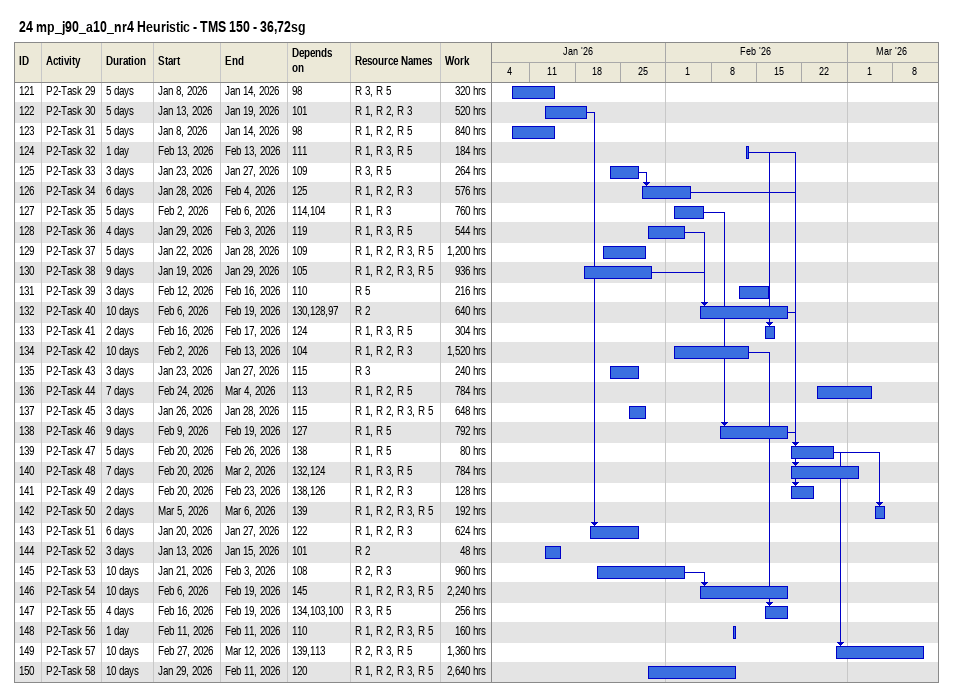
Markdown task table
24 mp_j90_a10_nr4 Heuristic - TMS 150 - 36,72sg

| ID | Task | Duration | Start | Finish | Predecessors | Resources | Work (h) |
|---|---|---|---|---|---|---|---|
| 121 | P2-Task 29 | 5d | 2026-01-08 | 2026-01-14 | 98 | R 3, R 5 | 320 |
| 122 | P2-Task 30 | 5d | 2026-01-13 | 2026-01-19 | 101 | R 1, R 2, R 3 | 520 |
| 123 | P2-Task 31 | 5d | 2026-01-08 | 2026-01-14 | 98 | R 1, R 2, R 5 | 840 |
| 124 | P2-Task 32 | 1d | 2026-02-13 | 2026-02-13 | 111 | R 1, R 3, R 5 | 184 |
| 125 | P2-Task 33 | 3d | 2026-01-23 | 2026-01-27 | 109 | R 3, R 5 | 264 |
| 126 | P2-Task 34 | 6d | 2026-01-28 | 2026-02-04 | 125 | R 1, R 2, R 3 | 576 |
| 127 | P2-Task 35 | 5d | 2026-02-02 | 2026-02-06 | 114, 104 | R 1, R 3 | 760 |
| 128 | P2-Task 36 | 4d | 2026-01-29 | 2026-02-03 | 119 | R 1, R 3, R 5 | 544 |
| 129 | P2-Task 37 | 5d | 2026-01-22 | 2026-01-28 | 109 | R 1, R 2, R 3, R 5 | 1200 |
| 130 | P2-Task 38 | 9d | 2026-01-19 | 2026-01-29 | 105 | R 1, R 2, R 3, R 5 | 936 |
| 131 | P2-Task 39 | 3d | 2026-02-12 | 2026-02-16 | 110 | R 5 | 216 |
| 132 | P2-Task 40 | 10d | 2026-02-06 | 2026-02-19 | 130, 128, 97 | R 2 | 640 |
| 133 | P2-Task 41 | 2d | 2026-02-16 | 2026-02-17 | 124 | R 1, R 3, R 5 | 304 |
| 134 | P2-Task 42 | 10d | 2026-02-02 | 2026-02-13 | 104 | R 1, R 2, R 3 | 1520 |
| 135 | P2-Task 43 | 3d | 2026-01-23 | 2026-01-27 | 115 | R 3 | 240 |
| 136 | P2-Task 44 | 7d | 2026-02-24 | 2026-03-04 | 113 | R 1, R 2, R 5 | 784 |
| 137 | P2-Task 45 | 3d | 2026-01-26 | 2026-01-28 | 115 | R 1, R 2, R 3, R 5 | 648 |
| 138 | P2-Task 46 | 9d | 2026-02-09 | 2026-02-19 | 127 | R 1, R 5 | 792 |
| 139 | P2-Task 47 | 5d | 2026-02-20 | 2026-02-26 | 138 | R 1, R 5 | 80 |
| 140 | P2-Task 48 | 7d | 2026-02-20 | 2026-03-02 | 132, 124 | R 1, R 3, R 5 | 784 |
| 141 | P2-Task 49 | 2d | 2026-02-20 | 2026-02-23 | 138, 126 | R 1, R 2, R 3 | 128 |
| 142 | P2-Task 50 | 2d | 2026-03-05 | 2026-03-06 | 139 | R 1, R 2, R 3, R 5 | 192 |
| 143 | P2-Task 51 | 6d | 2026-01-20 | 2026-01-27 | 122 | R 1, R 2, R 3 | 624 |
| 144 | P2-Task 52 | 3d | 2026-01-13 | 2026-01-15 | 101 | R 2 | 48 |
| 145 | P2-Task 53 | 10d | 2026-01-21 | 2026-02-03 | 108 | R 2, R 3 | 960 |
| 146 | P2-Task 54 | 10d | 2026-02-06 | 2026-02-19 | 145 | R 1, R 2, R 3, R 5 | 2240 |
| 147 | P2-Task 55 | 4d | 2026-02-16 | 2026-02-19 | 134, 103, 100 | R 3, R 5 | 256 |
| 148 | P2-Task 56 | 1d | 2026-02-11 | 2026-02-11 | 110 | R 1, R 2, R 3, R 5 | 160 |
| 149 | P2-Task 57 | 10d | 2026-02-27 | 2026-03-12 | 139, 113 | R 2, R 3, R 5 | 1360 |
| 150 | P2-Task 58 | 10d | 2026-01-29 | 2026-02-11 | 120 | R 1, R 2, R 3, R 5 | 2640 |
